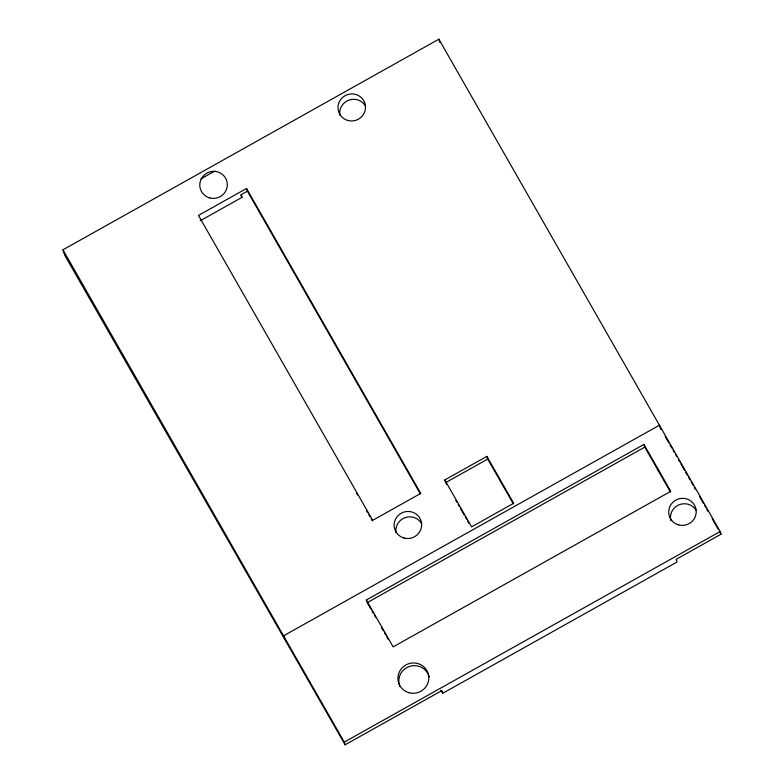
<?xml version="1.0" encoding="UTF-8"?>
<svg xmlns="http://www.w3.org/2000/svg" width="784" height="784" viewBox="0 0 784 784"><rect width="100%" height="100%" fill="white"/><g stroke="black" fill="none" stroke-linecap="round" stroke-linejoin="round"><path stroke-width="1.18" d="M442.705 693.301L441.843 690.616L345.136 744.8L64.7 255.172L62.965 249.812L438.864 39.2L720.163 531.513L721.035 534.188L676.18 559.325L677.043 562.001L442.705 693.301L440.902 690.136M201.027 178.791L214.61 171.177M246.529 188.483L198.46 215.414L372.694 520.341L420.763 493.401L246.529 188.483L247.401 191.169L420.41 493.959M247.401 191.169L241.119 194.687L241.991 197.362L200.194 220.784M444.793 479.935L486.854 456.376L513.657 503.279L471.605 526.848L444.793 479.935L445.371 481.729M486.854 456.376L487.726 459.052L445.665 482.621L446.851 484.708M366.334 599.966L643.938 444.43L670.741 491.343L393.137 646.878L366.334 599.966L366.912 601.759M643.938 444.43L644.801 447.115L367.206 602.651L370.773 608.903M345.136 744.8L344.274 742.115L720.163 531.513M665.136 436.374L668.772 442.735M669.987 444.851L671.8 448.036M673.015 450.153L674.22 452.27M675.436 454.397L676.651 456.513M678.464 459.689L679.679 461.815M680.884 463.932L684.52 470.292M685.735 472.409L687.548 475.594M688.754 477.711L689.969 479.828M691.184 481.954L692.997 485.129M694.212 487.246L695.418 489.373M699.661 496.791L703.297 503.152M704.473 505.219L705.659 507.287M706.845 509.355L708.021 511.423M712.166 518.675L718.075 529.014M719.261 531.091L721.035 534.188M644.801 447.115L670.438 491.989M487.726 459.052L513.334 503.877M455.788 500.339L456.984 502.426M458.17 504.514L459.365 506.601M460.551 508.679L464.128 514.941M465.324 517.019L466.509 519.106M467.705 521.193L468.891 523.281M240.796 195.265L241.991 197.362M356.318 492.852L357.514 494.929M366.422 510.531L367.618 512.618M368.803 514.696L369.989 516.774M371.185 518.861L372.371 520.939M371.969 610.991L373.155 613.078M374.35 615.156L375.536 617.243M381.494 627.67L383.288 630.797M384.474 632.884L385.669 634.971M386.855 637.049L388.051 639.136M62.965 249.812L344.274 742.115M660.814 429.505L659.432 425.212L283.534 635.824L284.406 638.509M657.335 467.891L658.207 470.567M438.864 39.2L439.902 42.424M670.859 520.703A13.789 13.495 -17.9 0 1 696.212 510.502M399.889 686.578A15.464 15.141 -17.9 0 1 409.493 666.429A15.464 15.141 -17.9 0 1 429.201 676.915M396.038 532.659A13.789 13.495 -17.9 0 1 421.635 523.604M339.903 115.13A13.789 13.495 -17.9 0 1 365.501 106.075M678.709 524.917A13.789 13.495 -17.9 0 0 695.81 508.395A13.789 13.495 -17.9 0 0 672.878 502.279A13.789 13.495 -17.9 0 0 678.709 524.917M409.15 692.762A15.464 15.141 -17.9 0 0 428.338 674.23A15.464 15.141 -17.9 0 0 402.623 667.37A15.464 15.141 -17.9 0 0 409.15 692.762M404.123 538.03A13.789 13.495 -17.9 0 0 421.224 521.507A13.789 13.495 -17.9 0 0 398.301 515.392A13.789 13.495 -17.9 0 0 404.123 538.03M209.789 197.931A13.789 13.495 -17.9 0 0 226.899 181.408A13.789 13.495 -17.9 0 0 203.967 175.283A13.789 13.495 -17.9 0 0 209.789 197.931M347.988 120.491A13.789 13.495 -17.9 0 0 365.089 103.968A13.789 13.495 -17.9 0 0 342.167 97.853A13.789 13.495 -17.9 0 0 347.988 120.491"/></g></svg>
